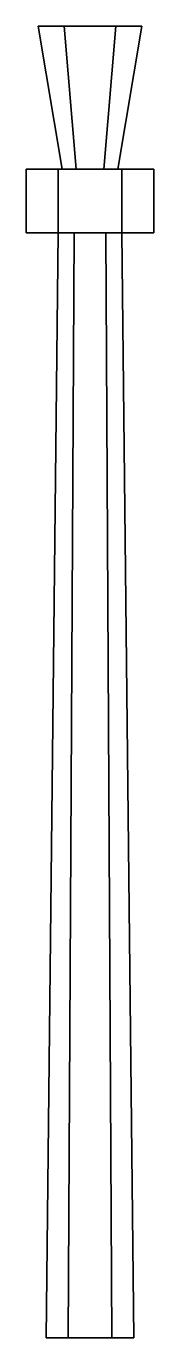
# Model space of a CAD drawing. Extents: x -0.08 to 0.08, y 0.79 to 2.44.
import ezdxf

# ---------------------------------------------------------------- set-up
doc = ezdxf.new("R2010")
doc.units = 0
doc.layers.add('GUN', color=1, linetype='CONTINUOUS')

msp = doc.modelspace()

# ---------------------------------------------------------------- linework, layer by layer
at = {"layer": 'GUN'}
for points in [[(-0.035, 2.26), (-0.0175, 2.26, 0.0303), (-0.0325, 2.44, 0.0563), (-0.065, 2.44)], [(-0.0175, 2.26, -0.0303), (-0.035, 2.26), (-0.065, 2.44), (-0.0325, 2.44, -0.0563)], [(-0.0325, 2.44, 0.0563), (0.0325, 2.44, 0.0563), (0.065, 2.44), (-0.065, 2.44)], [(-0.065, 2.44), (0.065, 2.44), (0.0325, 2.44, -0.0563), (-0.0325, 2.44, -0.0563)], [(-0.0175, 2.26, 0.0303), (0.0175, 2.26, 0.0303), (0.0325, 2.44, 0.0563), (-0.0325, 2.44, 0.0563)], [(0.0175, 2.26, -0.0303), (-0.0175, 2.26, -0.0303), (-0.0325, 2.44, -0.0563), (0.0325, 2.44, -0.0563)], [(0.0175, 2.26, 0.0303), (0.035, 2.26), (0.065, 2.44), (0.0325, 2.44, 0.0563)], [(0.035, 2.26), (0.0175, 2.26, -0.0303), (0.0325, 2.44, -0.0563), (0.065, 2.44)], [(-0.08, 2.18), (-0.04, 2.18, 0.0693), (-0.04, 2.26, 0.0693), (-0.08, 2.26)], [(-0.04, 2.18, -0.0693), (-0.08, 2.18), (-0.08, 2.26), (-0.04, 2.26, -0.0693)], [(-0.04, 2.26, 0.0693), (0.04, 2.26, 0.0693), (0.08, 2.26), (-0.08, 2.26)], [(-0.08, 2.26), (0.08, 2.26), (0.04, 2.26, -0.0693), (-0.04, 2.26, -0.0693)], [(-0.04, 2.18, 0.0693), (0.04, 2.18, 0.0693), (0.04, 2.26, 0.0693), (-0.04, 2.26, 0.0693)], [(0.04, 2.18, -0.0693), (-0.04, 2.18, -0.0693), (-0.04, 2.26, -0.0693), (0.04, 2.26, -0.0693)], [(0.04, 2.18, 0.0693), (0.08, 2.18), (0.08, 2.26), (0.04, 2.26, 0.0693)], [(0.08, 2.18), (0.04, 2.18, -0.0693), (0.04, 2.26, -0.0693), (0.08, 2.26)], [(-0.08, 2.18), (0.08, 2.18), (0.04, 2.18, 0.0693), (-0.04, 2.18, 0.0693)], [(-0.04, 2.18, -0.0693), (0.04, 2.18, -0.0693), (0.08, 2.18), (-0.08, 2.18)], [(-0.04, 2.18), (-0.02, 2.18, -0.0346), (-0.0275, 0.79, -0.0476), (-0.055, 0.79)], [(-0.02, 2.18, 0.0346), (-0.04, 2.18), (-0.055, 0.79), (-0.0275, 0.79, 0.0476)], [(-0.02, 2.18, -0.0346), (0.02, 2.18, -0.0346), (0.0275, 0.79, -0.0476), (-0.0275, 0.79, -0.0476)], [(0.02, 2.18, 0.0346), (-0.02, 2.18, 0.0346), (-0.0275, 0.79, 0.0476), (0.0275, 0.79, 0.0476)], [(0.02, 2.18, -0.0346), (0.04, 2.18), (0.055, 0.79), (0.0275, 0.79, -0.0476)], [(0.04, 2.18), (0.02, 2.18, 0.0346), (0.0275, 0.79, 0.0476), (0.055, 0.79)]]:
    msp.add_3dface(points, dxfattribs=at)

doc.saveas('drawing.dxf')
